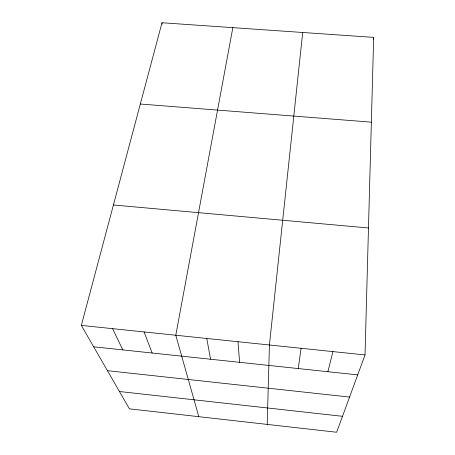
<?xml version="1.0" encoding="UTF-8"?>
<svg xmlns="http://www.w3.org/2000/svg" width="455" height="455" viewBox="0 0 455 455"><rect width="100%" height="100%" fill="white"/><g stroke="black" fill="none" stroke-linecap="round" stroke-linejoin="round"><path stroke-width="0.68" d="M267.199 424.407L269.417 344.987L302.706 32.481M365.029 354.945L373.663 37.39L161.986 22.75L81.337 325.405L129.425 408.84L336.643 432.25L365.029 354.945L81.337 325.405M298.27 368.561L301.062 348.285M232.846 27.653L175.784 335.238L198.807 416.678M373.276 39.471L373.663 37.39M327.89 371.712L332.935 351.601M140.328 104.03L371.36 122.162M113.42 204.989L368.482 227.983M93.662 346.795L357.71 374.886M107.431 370.683L349.565 397.061M119.438 391.516L342.496 416.308M112.595 328.658L122.816 349.895M144.076 331.94L152.158 353.017M206.78 338.469L210.557 359.228M161.986 22.75L162.213 24.138M237.988 341.716L239.609 362.322"/></g></svg>
